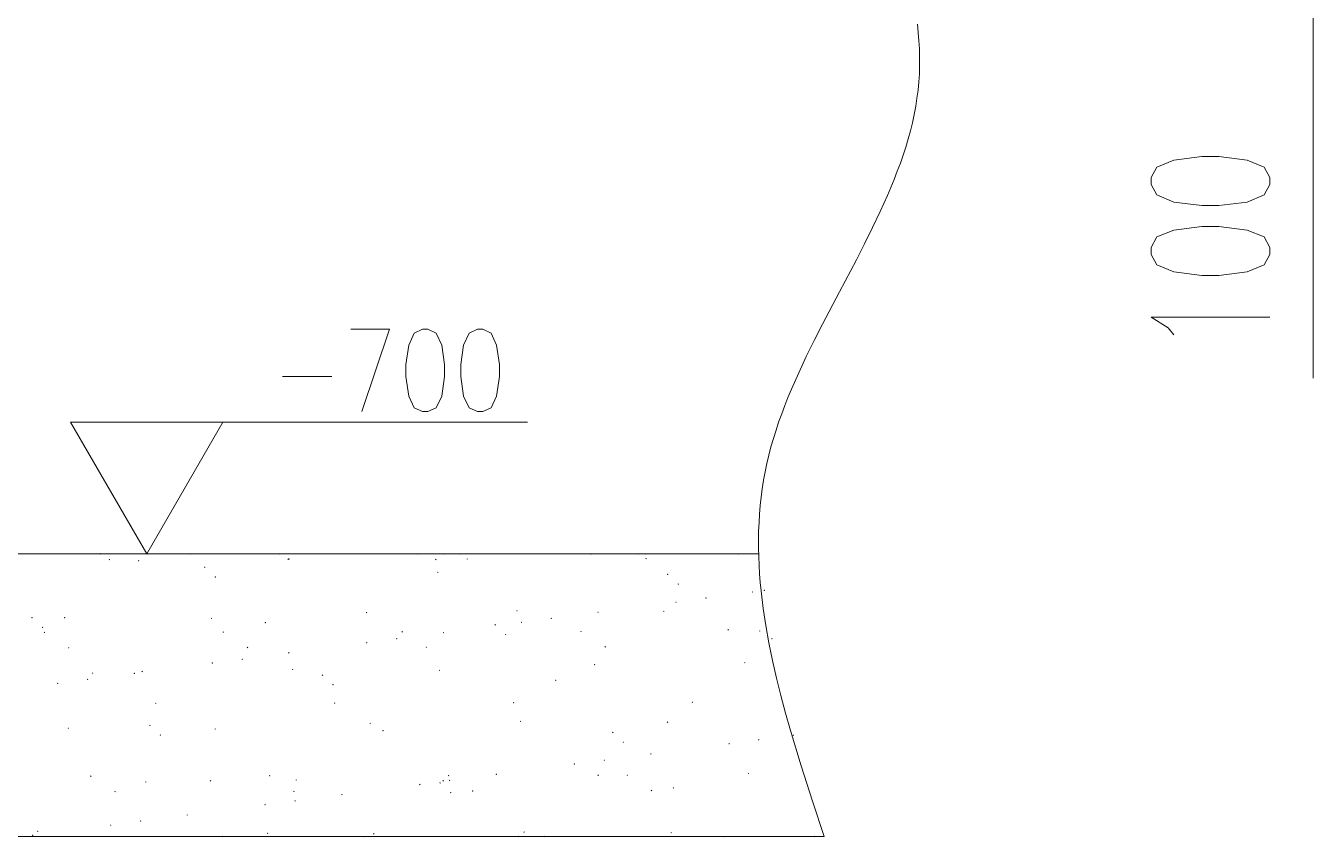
# Model space of a CAD drawing. Header units: millimetres. Extents: x 0 to 414, y 0 to 292.
# Drawn here: x 304.25 to 326.68, y 173.07 to 187.21 of the extents above; entities that cross this region are included whole.
import ezdxf

# ---------------------------------------------------------------- set-up
doc = ezdxf.new("R2010")
doc.units = ezdxf.units.MM

msp = doc.modelspace()

# ---------------------------------------------------------------- hatches: boundary and pattern name
h = msp.add_hatch(color=0)
h.dxf.hatch_style = 2
h.paths.add_polyline_path([(305.554944, 177.991558), (305.541892, 178.004611), (305.554944, 178.017664), (305.567997, 178.004611)])
h = msp.add_hatch(color=0)
h.dxf.hatch_style = 2
h.paths.add_polyline_path([(305.554944, 177.991558), (305.541892, 178.004611), (305.554944, 178.017664), (305.567997, 178.004611)])
h = msp.add_hatch(color=0)
h.dxf.hatch_style = 2
h.paths.add_polyline_path([(305.710167, 177.892781), (305.697114, 177.905833), (305.710167, 177.918886), (305.723219, 177.905833)])
h = msp.add_hatch(color=0)
h.dxf.hatch_style = 2
h.paths.add_polyline_path([(306.218167, 177.871614), (306.205114, 177.884667), (306.218167, 177.897719), (306.231219, 177.884667)])
h = msp.add_hatch(color=0)
h.dxf.hatch_style = 2
h.paths.add_polyline_path([(306.376917, 177.991558), (306.363864, 178.004611), (306.376917, 178.017664), (306.389969, 178.004611)])
h = msp.add_hatch(color=0)
h.dxf.hatch_style = 2
h.paths.add_polyline_path([(306.376917, 177.991558), (306.363864, 178.004611), (306.376917, 178.017664), (306.389969, 178.004611)])
h = msp.add_hatch(color=0)
h.dxf.hatch_style = 2
h.paths.add_polyline_path([(307.11775, 177.991558), (307.104697, 178.004611), (307.11775, 178.017664), (307.130803, 178.004611)])
h = msp.add_hatch(color=0)
h.dxf.hatch_style = 2
h.paths.add_polyline_path([(307.11775, 177.991558), (307.104697, 178.004611), (307.11775, 178.017664), (307.130803, 178.004611)])
h = msp.add_hatch(color=0)
h.dxf.hatch_style = 2
h.paths.add_polyline_path([(307.11775, 177.991558), (307.104697, 178.004611), (307.11775, 178.017664), (307.130803, 178.004611)])
h = msp.add_hatch(color=0)
h.dxf.hatch_style = 2
h.paths.add_polyline_path([(308.680556, 177.991558), (308.667503, 178.004611), (308.680556, 178.017664), (308.693608, 178.004611)])
h = msp.add_hatch(color=0)
h.dxf.hatch_style = 2
h.paths.add_polyline_path([(308.680556, 177.991558), (308.667503, 178.004611), (308.680556, 178.017664), (308.693608, 178.004611)])
h = msp.add_hatch(color=0)
h.dxf.hatch_style = 2
h.paths.add_polyline_path([(308.825194, 177.899836), (308.812142, 177.912889), (308.825194, 177.925942), (308.838247, 177.912889)])
h = msp.add_hatch(color=0)
h.dxf.hatch_style = 2
h.paths.add_polyline_path([(308.839306, 177.903364), (308.826253, 177.916417), (308.839306, 177.929469), (308.852358, 177.916417)])
h = msp.add_hatch(color=0)
h.dxf.hatch_style = 2
h.paths.add_polyline_path([(311.082972, 177.991558), (311.069919, 178.004611), (311.082972, 178.017664), (311.096025, 178.004611)])
h = msp.add_hatch(color=0)
h.dxf.hatch_style = 2
h.paths.add_polyline_path([(311.082972, 177.991558), (311.069919, 178.004611), (311.082972, 178.017664), (311.096025, 178.004611)])
h = msp.add_hatch(color=0)
h.dxf.hatch_style = 2
h.paths.add_polyline_path([(311.396944, 177.892781), (311.383892, 177.905833), (311.396944, 177.918886), (311.409997, 177.905833)])
h = msp.add_hatch(color=0)
h.dxf.hatch_style = 2
h.paths.add_polyline_path([(311.527472, 177.991558), (311.514419, 178.004611), (311.527472, 178.017664), (311.540525, 178.004611)])
h = msp.add_hatch(color=0)
h.dxf.hatch_style = 2
h.paths.add_polyline_path([(311.802639, 177.991558), (311.789586, 178.004611), (311.802639, 178.017664), (311.815692, 178.004611)])
h = msp.add_hatch(color=0)
h.dxf.hatch_style = 2
h.paths.add_polyline_path([(311.802639, 177.991558), (311.789586, 178.004611), (311.802639, 178.017664), (311.815692, 178.004611)])
h = msp.add_hatch(color=0)
h.dxf.hatch_style = 2
h.paths.add_polyline_path([(311.94375, 177.903364), (311.930697, 177.916417), (311.94375, 177.929469), (311.956803, 177.916417)])
h = msp.add_hatch(color=0)
h.dxf.hatch_style = 2
h.paths.add_polyline_path([(314.099222, 177.991558), (314.086169, 178.004611), (314.099222, 178.017664), (314.112275, 178.004611)])
h = msp.add_hatch(color=0)
h.dxf.hatch_style = 2
h.paths.add_polyline_path([(314.10275, 177.991558), (314.089697, 178.004611), (314.10275, 178.017664), (314.115803, 178.004611)])
h = msp.add_hatch(color=0)
h.dxf.hatch_style = 2
h.paths.add_polyline_path([(314.10275, 177.991558), (314.089697, 178.004611), (314.10275, 178.017664), (314.115803, 178.004611)])
h = msp.add_hatch(color=0)
h.dxf.hatch_style = 2
h.paths.add_polyline_path([(314.92825, 177.991558), (314.915197, 178.004611), (314.92825, 178.017664), (314.941303, 178.004611)])
h = msp.add_hatch(color=0)
h.dxf.hatch_style = 2
h.paths.add_polyline_path([(314.92825, 177.991558), (314.915197, 178.004611), (314.92825, 178.017664), (314.941303, 178.004611)])
h = msp.add_hatch(color=0)
h.dxf.hatch_style = 2
h.paths.add_polyline_path([(315.048194, 177.991558), (315.035142, 178.004611), (315.048194, 178.017664), (315.061247, 178.004611)])
h = msp.add_hatch(color=0)
h.dxf.hatch_style = 2
h.paths.add_polyline_path([(315.048194, 177.991558), (315.035142, 178.004611), (315.048194, 178.017664), (315.061247, 178.004611)])
h = msp.add_hatch(color=0)
h.dxf.hatch_style = 2
h.paths.add_polyline_path([(315.048194, 177.991558), (315.035142, 178.004611), (315.048194, 178.017664), (315.061247, 178.004611)])
h = msp.add_hatch(color=0)
h.dxf.hatch_style = 2
h.paths.add_polyline_path([(315.058778, 177.910419), (315.045725, 177.923472), (315.058778, 177.936525), (315.071831, 177.923472)])
h = msp.add_hatch(color=0)
h.dxf.hatch_style = 2
h.paths.add_polyline_path([(316.678028, 177.991558), (316.664975, 178.004611), (316.678028, 178.017664), (316.691081, 178.004611)])
h = msp.add_hatch(color=0)
h.dxf.hatch_style = 2
h.paths.add_polyline_path([(307.37175, 177.758725), (307.358697, 177.771778), (307.37175, 177.784831), (307.384803, 177.771778)])
h = msp.add_hatch(color=0)
h.dxf.hatch_style = 2
h.paths.add_polyline_path([(311.432222, 177.670531), (311.419169, 177.683583), (311.432222, 177.696636), (311.445275, 177.683583)])
h = msp.add_hatch(color=0)
h.dxf.hatch_style = 2
h.paths.add_polyline_path([(315.43625, 177.635253), (315.423197, 177.648306), (315.43625, 177.661358), (315.449303, 177.648306)])
h = msp.add_hatch(color=0)
h.dxf.hatch_style = 2
h.paths.add_polyline_path([(307.555194, 177.589392), (307.542142, 177.602444), (307.555194, 177.615497), (307.568247, 177.602444)])
h = msp.add_hatch(color=0)
h.dxf.hatch_style = 2
h.paths.add_polyline_path([(315.619694, 177.465919), (315.606642, 177.478972), (315.619694, 177.492025), (315.632747, 177.478972)])
h = msp.add_hatch(color=0)
h.dxf.hatch_style = 2
h.paths.add_polyline_path([(316.103, 177.222503), (316.089947, 177.235556), (316.103, 177.248608), (316.116053, 177.235556)])
h = msp.add_hatch(color=0)
h.dxf.hatch_style = 2
h.paths.add_polyline_path([(316.914389, 177.328336), (316.901336, 177.341389), (316.914389, 177.354442), (316.927442, 177.341389)])
h = msp.add_hatch(color=0)
h.dxf.hatch_style = 2
h.paths.add_polyline_path([(317.119, 177.356558), (317.105947, 177.369611), (317.119, 177.382664), (317.132053, 177.369611)])
h = msp.add_hatch(color=0)
h.dxf.hatch_style = 2
h.paths.add_polyline_path([(310.190444, 176.968503), (310.177392, 176.981556), (310.190444, 176.994608), (310.203497, 176.981556)])
h = msp.add_hatch(color=0)
h.dxf.hatch_style = 2
h.paths.add_polyline_path([(312.811583, 177.000253), (312.798531, 177.013306), (312.811583, 177.026358), (312.824636, 177.013306)])
h = msp.add_hatch(color=0)
h.dxf.hatch_style = 2
h.paths.add_polyline_path([(314.222694, 176.975558), (314.209642, 176.988611), (314.222694, 177.001664), (314.235747, 176.988611)])
h = msp.add_hatch(color=0)
h.dxf.hatch_style = 2
h.paths.add_polyline_path([(315.369222, 176.989669), (315.356169, 177.002722), (315.369222, 177.015775), (315.382275, 177.002722)])
h = msp.add_hatch(color=0)
h.dxf.hatch_style = 2
h.paths.add_polyline_path([(315.580889, 177.151947), (315.567836, 177.165), (315.580889, 177.178053), (315.593942, 177.165)])
h = msp.add_hatch(color=0)
h.dxf.hatch_style = 2
h.paths.add_polyline_path([(304.362556, 176.880308), (304.349503, 176.893361), (304.362556, 176.906414), (304.375608, 176.893361)])
h = msp.add_hatch(color=0)
h.dxf.hatch_style = 2
h.paths.add_polyline_path([(304.930528, 176.880308), (304.917475, 176.893361), (304.930528, 176.906414), (304.943581, 176.893361)])
h = msp.add_hatch(color=0)
h.dxf.hatch_style = 2
h.paths.add_polyline_path([(307.488167, 176.869725), (307.475114, 176.882778), (307.488167, 176.895831), (307.501219, 176.882778)])
h = msp.add_hatch(color=0)
h.dxf.hatch_style = 2
h.paths.add_polyline_path([(308.426556, 176.792114), (308.413503, 176.805167), (308.426556, 176.818219), (308.439608, 176.805167)])
h = msp.add_hatch(color=0)
h.dxf.hatch_style = 2
h.paths.add_polyline_path([(312.430583, 176.756836), (312.417531, 176.769889), (312.430583, 176.782942), (312.443636, 176.769889)])
h = msp.add_hatch(color=0)
h.dxf.hatch_style = 2
h.paths.add_polyline_path([(312.889194, 176.799169), (312.876142, 176.812222), (312.889194, 176.825275), (312.902247, 176.812222)])
h = msp.add_hatch(color=0)
h.dxf.hatch_style = 2
h.paths.add_polyline_path([(313.407778, 176.866197), (313.394725, 176.87925), (313.407778, 176.892303), (313.420831, 176.87925)])
h = msp.add_hatch(color=0)
h.dxf.hatch_style = 2
h.paths.add_polyline_path([(304.546, 176.710975), (304.532947, 176.724028), (304.546, 176.737081), (304.559053, 176.724028)])
h = msp.add_hatch(color=0)
h.dxf.hatch_style = 2
h.paths.add_polyline_path([(304.57775, 176.622781), (304.564697, 176.635833), (304.57775, 176.648886), (304.590803, 176.635833)])
h = msp.add_hatch(color=0)
h.dxf.hatch_style = 2
h.paths.add_polyline_path([(307.692778, 176.629836), (307.679725, 176.642889), (307.692778, 176.655942), (307.705831, 176.642889)])
h = msp.add_hatch(color=0)
h.dxf.hatch_style = 2
h.paths.add_polyline_path([(310.716083, 176.513419), (310.703031, 176.526472), (310.716083, 176.539525), (310.729136, 176.526472)])
h = msp.add_hatch(color=0)
h.dxf.hatch_style = 2
h.paths.add_polyline_path([(310.811333, 176.633364), (310.798281, 176.646417), (310.811333, 176.659469), (310.824386, 176.646417)])
h = msp.add_hatch(color=0)
h.dxf.hatch_style = 2
h.paths.add_polyline_path([(311.531, 176.619253), (311.517947, 176.632306), (311.531, 176.645358), (311.544053, 176.632306)])
h = msp.add_hatch(color=0)
h.dxf.hatch_style = 2
h.paths.add_polyline_path([(312.614028, 176.587503), (312.600975, 176.600556), (312.614028, 176.613608), (312.627081, 176.600556)])
h = msp.add_hatch(color=0)
h.dxf.hatch_style = 2
h.paths.add_polyline_path([(313.926361, 176.640419), (313.913308, 176.653472), (313.926361, 176.666525), (313.939414, 176.653472)])
h = msp.add_hatch(color=0)
h.dxf.hatch_style = 2
h.paths.add_polyline_path([(316.491056, 176.668642), (316.478003, 176.681694), (316.491056, 176.694747), (316.504108, 176.681694)])
h = msp.add_hatch(color=0)
h.dxf.hatch_style = 2
h.paths.add_polyline_path([(317.041389, 176.647475), (317.028336, 176.660528), (317.041389, 176.673581), (317.054442, 176.660528)])
h = msp.add_hatch(color=0)
h.dxf.hatch_style = 2
h.paths.add_polyline_path([(317.253056, 176.513419), (317.240003, 176.526472), (317.253056, 176.539525), (317.266108, 176.526472)])
h = msp.add_hatch(color=0)
h.dxf.hatch_style = 2
h.paths.add_polyline_path([(317.253056, 176.513419), (317.240003, 176.526472), (317.253056, 176.539525), (317.266108, 176.526472)])
h = msp.add_hatch(color=0)
h.dxf.hatch_style = 2
h.paths.add_polyline_path([(305.001083, 176.354669), (304.988031, 176.367722), (305.001083, 176.380775), (305.014136, 176.367722)])
h = msp.add_hatch(color=0)
h.dxf.hatch_style = 2
h.paths.add_polyline_path([(308.116111, 176.361725), (308.103058, 176.374778), (308.116111, 176.387831), (308.129164, 176.374778)])
h = msp.add_hatch(color=0)
h.dxf.hatch_style = 2
h.paths.add_polyline_path([(310.193972, 176.442864), (310.180919, 176.455917), (310.193972, 176.468969), (310.207025, 176.455917)])
h = msp.add_hatch(color=0)
h.dxf.hatch_style = 2
h.paths.add_polyline_path([(311.231139, 176.365253), (311.218086, 176.378306), (311.231139, 176.391358), (311.244192, 176.378306)])
h = msp.add_hatch(color=0)
h.dxf.hatch_style = 2
h.paths.add_polyline_path([(314.346167, 176.372308), (314.333114, 176.385361), (314.346167, 176.398414), (314.359219, 176.385361)])
h = msp.add_hatch(color=0)
h.dxf.hatch_style = 2
h.paths.add_polyline_path([(307.502278, 176.090086), (307.489225, 176.103139), (307.502278, 176.116192), (307.515331, 176.103139)])
h = msp.add_hatch(color=0)
h.dxf.hatch_style = 2
h.paths.add_polyline_path([(308.024389, 176.157114), (308.011336, 176.170167), (308.024389, 176.183219), (308.037442, 176.170167)])
h = msp.add_hatch(color=0)
h.dxf.hatch_style = 2
h.paths.add_polyline_path([(308.835778, 176.266475), (308.822725, 176.279528), (308.835778, 176.292581), (308.848831, 176.279528)])
h = msp.add_hatch(color=0)
h.dxf.hatch_style = 2
h.paths.add_polyline_path([(314.162722, 176.061864), (314.149669, 176.074917), (314.162722, 176.087969), (314.175775, 176.074917)])
h = msp.add_hatch(color=0)
h.dxf.hatch_style = 2
h.paths.add_polyline_path([(316.780333, 176.097142), (316.767281, 176.110194), (316.780333, 176.123247), (316.793386, 176.110194)])
h = msp.add_hatch(color=0)
h.dxf.hatch_style = 2
h.paths.add_polyline_path([(305.417361, 175.913697), (305.404308, 175.92675), (305.417361, 175.939803), (305.430414, 175.92675)])
h = msp.add_hatch(color=0)
h.dxf.hatch_style = 2
h.paths.add_polyline_path([(306.144083, 175.910169), (306.131031, 175.923222), (306.144083, 175.936275), (306.157136, 175.923222)])
h = msp.add_hatch(color=0)
h.dxf.hatch_style = 2
h.paths.add_polyline_path([(306.281667, 175.941919), (306.268614, 175.954972), (306.281667, 175.968025), (306.294719, 175.954972)])
h = msp.add_hatch(color=0)
h.dxf.hatch_style = 2
h.paths.add_polyline_path([(308.902806, 175.977197), (308.889753, 175.99025), (308.902806, 176.003303), (308.915858, 175.99025)])
h = msp.add_hatch(color=0)
h.dxf.hatch_style = 2
h.paths.add_polyline_path([(309.421389, 175.878419), (309.408336, 175.891472), (309.421389, 175.904525), (309.434442, 175.891472)])
h = msp.add_hatch(color=0)
h.dxf.hatch_style = 2
h.paths.add_polyline_path([(311.460444, 175.963086), (311.447392, 175.976139), (311.460444, 175.989192), (311.473497, 175.976139)])
h = msp.add_hatch(color=0)
h.dxf.hatch_style = 2
h.paths.add_polyline_path([(304.810583, 175.733781), (304.797531, 175.746833), (304.810583, 175.759886), (304.823636, 175.746833)])
h = msp.add_hatch(color=0)
h.dxf.hatch_style = 2
h.paths.add_polyline_path([(305.329167, 175.804336), (305.316114, 175.817389), (305.329167, 175.830442), (305.342219, 175.817389)])
h = msp.add_hatch(color=0)
h.dxf.hatch_style = 2
h.paths.add_polyline_path([(309.604833, 175.712614), (309.591781, 175.725667), (309.604833, 175.738719), (309.617886, 175.725667)])
h = msp.add_hatch(color=0)
h.dxf.hatch_style = 2
h.paths.add_polyline_path([(313.485389, 175.790225), (313.472336, 175.803278), (313.485389, 175.816331), (313.498442, 175.803278)])
h = msp.add_hatch(color=0)
h.dxf.hatch_style = 2
h.paths.add_polyline_path([(306.518028, 175.388058), (306.504975, 175.401111), (306.518028, 175.414164), (306.531081, 175.401111)])
h = msp.add_hatch(color=0)
h.dxf.hatch_style = 2
h.paths.add_polyline_path([(309.636583, 175.391586), (309.623531, 175.404639), (309.636583, 175.417692), (309.649636, 175.404639)])
h = msp.add_hatch(color=0)
h.dxf.hatch_style = 2
h.paths.add_polyline_path([(312.751611, 175.398642), (312.738558, 175.411694), (312.751611, 175.424747), (312.764664, 175.411694)])
h = msp.add_hatch(color=0)
h.dxf.hatch_style = 2
h.paths.add_polyline_path([(315.866639, 175.405697), (315.853586, 175.41875), (315.866639, 175.431803), (315.879692, 175.41875)])
h = msp.add_hatch(color=0)
h.dxf.hatch_style = 2
h.paths.add_polyline_path([(304.994028, 174.954142), (304.980975, 174.967194), (304.994028, 174.980247), (305.007081, 174.967194)])
h = msp.add_hatch(color=0)
h.dxf.hatch_style = 2
h.paths.add_polyline_path([(306.415722, 175.003531), (306.402669, 175.016583), (306.415722, 175.029636), (306.428775, 175.016583)])
h = msp.add_hatch(color=0)
h.dxf.hatch_style = 2
h.paths.add_polyline_path([(307.551667, 174.940031), (307.538614, 174.953083), (307.551667, 174.966136), (307.564719, 174.953083)])
h = msp.add_hatch(color=0)
h.dxf.hatch_style = 2
h.paths.add_polyline_path([(310.253944, 175.038808), (310.240892, 175.051861), (310.253944, 175.064914), (310.266997, 175.051861)])
h = msp.add_hatch(color=0)
h.dxf.hatch_style = 2
h.paths.add_polyline_path([(312.871556, 175.074086), (312.858503, 175.087139), (312.871556, 175.100192), (312.884608, 175.087139)])
h = msp.add_hatch(color=0)
h.dxf.hatch_style = 2
h.paths.add_polyline_path([(315.432722, 175.059975), (315.419669, 175.073028), (315.432722, 175.086081), (315.445775, 175.073028)])
h = msp.add_hatch(color=0)
h.dxf.hatch_style = 2
h.paths.add_polyline_path([(306.599167, 174.834197), (306.586114, 174.84725), (306.599167, 174.860303), (306.612219, 174.84725)])
h = msp.add_hatch(color=0)
h.dxf.hatch_style = 2
h.paths.add_polyline_path([(310.476194, 174.911808), (310.463142, 174.924861), (310.476194, 174.937914), (310.489247, 174.924861)])
h = msp.add_hatch(color=0)
h.dxf.hatch_style = 2
h.paths.add_polyline_path([(314.480222, 174.880058), (314.467169, 174.893111), (314.480222, 174.906164), (314.493275, 174.893111)])
h = msp.add_hatch(color=0)
h.dxf.hatch_style = 2
h.paths.add_polyline_path([(314.663667, 174.710725), (314.650614, 174.723778), (314.663667, 174.736831), (314.676719, 174.723778)])
h = msp.add_hatch(color=0)
h.dxf.hatch_style = 2
h.paths.add_polyline_path([(317.02375, 174.753058), (317.010697, 174.766111), (317.02375, 174.779164), (317.036803, 174.766111)])
h = msp.add_hatch(color=0)
h.dxf.hatch_style = 2
h.paths.add_polyline_path([(317.623472, 174.830669), (317.610419, 174.843722), (317.623472, 174.856775), (317.636525, 174.843722)])
h = msp.add_hatch(color=0)
h.dxf.hatch_style = 2
h.paths.add_polyline_path([(317.623472, 174.830669), (317.610419, 174.843722), (317.623472, 174.856775), (317.636525, 174.843722)])
h = msp.add_hatch(color=0)
h.dxf.hatch_style = 2
h.paths.add_polyline_path([(315.143444, 174.506114), (315.130392, 174.519167), (315.143444, 174.532219), (315.156497, 174.519167)])
h = msp.add_hatch(color=0)
h.dxf.hatch_style = 2
h.paths.add_polyline_path([(316.505167, 174.682503), (316.492114, 174.695556), (316.505167, 174.708608), (316.518219, 174.695556)])
h = msp.add_hatch(color=0)
h.dxf.hatch_style = 2
h.paths.add_polyline_path([(313.809944, 174.329725), (313.796892, 174.342778), (313.809944, 174.355831), (313.822997, 174.342778)])
h = msp.add_hatch(color=0)
h.dxf.hatch_style = 2
h.paths.add_polyline_path([(314.332056, 174.396753), (314.319003, 174.409806), (314.332056, 174.422858), (314.345108, 174.409806)])
h = msp.add_hatch(color=0)
h.dxf.hatch_style = 2
h.paths.add_polyline_path([(305.385611, 174.118058), (305.372558, 174.131111), (305.385611, 174.144164), (305.398664, 174.131111)])
h = msp.add_hatch(color=0)
h.dxf.hatch_style = 2
h.paths.add_polyline_path([(307.470528, 174.036919), (307.457475, 174.049972), (307.470528, 174.063025), (307.483581, 174.049972)])
h = msp.add_hatch(color=0)
h.dxf.hatch_style = 2
h.paths.add_polyline_path([(308.500639, 174.125114), (308.487586, 174.138167), (308.500639, 174.151219), (308.513692, 174.138167)])
h = msp.add_hatch(color=0)
h.dxf.hatch_style = 2
h.paths.add_polyline_path([(308.962778, 174.051031), (308.949725, 174.064083), (308.962778, 174.077136), (308.975831, 174.064083)])
h = msp.add_hatch(color=0)
h.dxf.hatch_style = 2
h.paths.add_polyline_path([(311.523944, 174.036919), (311.510892, 174.049972), (311.523944, 174.063025), (311.536997, 174.049972)])
h = msp.add_hatch(color=0)
h.dxf.hatch_style = 2
h.paths.add_polyline_path([(311.619194, 174.128642), (311.606142, 174.141694), (311.619194, 174.154747), (311.632247, 174.141694)])
h = msp.add_hatch(color=0)
h.dxf.hatch_style = 2
h.paths.add_polyline_path([(311.636833, 174.043975), (311.623781, 174.057028), (311.636833, 174.070081), (311.649886, 174.057028)])
h = msp.add_hatch(color=0)
h.dxf.hatch_style = 2
h.paths.add_polyline_path([(312.45175, 174.149808), (312.438697, 174.162861), (312.45175, 174.175914), (312.464803, 174.162861)])
h = msp.add_hatch(color=0)
h.dxf.hatch_style = 2
h.paths.add_polyline_path([(314.226222, 174.135697), (314.213169, 174.14875), (314.226222, 174.161803), (314.239275, 174.14875)])
h = msp.add_hatch(color=0)
h.dxf.hatch_style = 2
h.paths.add_polyline_path([(314.734222, 174.135697), (314.721169, 174.14875), (314.734222, 174.161803), (314.747275, 174.14875)])
h = msp.add_hatch(color=0)
h.dxf.hatch_style = 2
h.paths.add_polyline_path([(316.843833, 174.167447), (316.830781, 174.1805), (316.843833, 174.193553), (316.856886, 174.1805)])
h = msp.add_hatch(color=0)
h.dxf.hatch_style = 2
h.paths.add_polyline_path([(305.808944, 173.849947), (305.795892, 173.863), (305.808944, 173.876053), (305.821997, 173.863)])
h = msp.add_hatch(color=0)
h.dxf.hatch_style = 2
h.paths.add_polyline_path([(306.345167, 174.015753), (306.332114, 174.028806), (306.345167, 174.041858), (306.358219, 174.028806)])
h = msp.add_hatch(color=0)
h.dxf.hatch_style = 2
h.paths.add_polyline_path([(308.923972, 173.853475), (308.910919, 173.866528), (308.923972, 173.879581), (308.937025, 173.866528)])
h = msp.add_hatch(color=0)
h.dxf.hatch_style = 2
h.paths.add_polyline_path([(311.11825, 173.973419), (311.105197, 173.986472), (311.11825, 173.999525), (311.131303, 173.986472)])
h = msp.add_hatch(color=0)
h.dxf.hatch_style = 2
h.paths.add_polyline_path([(311.471028, 174.001642), (311.457975, 174.014694), (311.471028, 174.027747), (311.484081, 174.014694)])
h = msp.add_hatch(color=0)
h.dxf.hatch_style = 2
h.paths.add_polyline_path([(311.658, 173.832308), (311.644947, 173.845361), (311.658, 173.858414), (311.671053, 173.845361)])
h = msp.add_hatch(color=0)
h.dxf.hatch_style = 2
h.paths.add_polyline_path([(312.039, 173.860531), (312.025947, 173.873583), (312.039, 173.886636), (312.052053, 173.873583)])
h = msp.add_hatch(color=0)
h.dxf.hatch_style = 2
h.paths.add_polyline_path([(315.154028, 173.867586), (315.140975, 173.880639), (315.154028, 173.893692), (315.167081, 173.880639)])
h = msp.add_hatch(color=0)
h.dxf.hatch_style = 2
h.paths.add_polyline_path([(315.535028, 173.913447), (315.521975, 173.9265), (315.535028, 173.939553), (315.548081, 173.9265)])
h = msp.add_hatch(color=0)
h.dxf.hatch_style = 2
h.paths.add_polyline_path([(308.423028, 173.620642), (308.409975, 173.633694), (308.423028, 173.646747), (308.436081, 173.633694)])
h = msp.add_hatch(color=0)
h.dxf.hatch_style = 2
h.paths.add_polyline_path([(308.945139, 173.687669), (308.932086, 173.700722), (308.945139, 173.713775), (308.958192, 173.700722)])
h = msp.add_hatch(color=0)
h.dxf.hatch_style = 2
h.paths.add_polyline_path([(309.760056, 173.797031), (309.747003, 173.810083), (309.760056, 173.823136), (309.773108, 173.810083)])
h = msp.add_hatch(color=0)
h.dxf.hatch_style = 2
h.paths.add_polyline_path([(307.064833, 173.440725), (307.051781, 173.453778), (307.064833, 173.466831), (307.077886, 173.453778)])
h = msp.add_hatch(color=0)
h.dxf.hatch_style = 2
h.paths.add_polyline_path([(304.461333, 173.158503), (304.448281, 173.171556), (304.461333, 173.184608), (304.474386, 173.171556)])
h = msp.add_hatch(color=0)
h.dxf.hatch_style = 2
h.paths.add_polyline_path([(305.731333, 173.264336), (305.718281, 173.277389), (305.731333, 173.290442), (305.744386, 173.277389)])
h = msp.add_hatch(color=0)
h.dxf.hatch_style = 2
h.paths.add_polyline_path([(306.253444, 173.334892), (306.240392, 173.347944), (306.253444, 173.360997), (306.266497, 173.347944)])
h = msp.add_hatch(color=0)
h.dxf.hatch_style = 2
h.paths.add_polyline_path([(312.935056, 173.144392), (312.922003, 173.157444), (312.935056, 173.170497), (312.948108, 173.157444)])
h = msp.add_hatch(color=0)
h.dxf.hatch_style = 2
h.paths.add_polyline_path([(304.373139, 173.087947), (304.360086, 173.101), (304.373139, 173.114053), (304.386192, 173.101)])
h = msp.add_hatch(color=0)
h.dxf.hatch_style = 2
h.paths.add_polyline_path([(305.110444, 173.066781), (305.097392, 173.079833), (305.110444, 173.092886), (305.123497, 173.079833)])
h = msp.add_hatch(color=0)
h.dxf.hatch_style = 2
h.paths.add_polyline_path([(305.110444, 173.066781), (305.097392, 173.079833), (305.110444, 173.092886), (305.123497, 173.079833)])
h = msp.add_hatch(color=0)
h.dxf.hatch_style = 2
h.paths.add_polyline_path([(305.110444, 173.066781), (305.097392, 173.079833), (305.110444, 173.092886), (305.123497, 173.079833)])
h = msp.add_hatch(color=0)
h.dxf.hatch_style = 2
h.paths.add_polyline_path([(307.033083, 173.066781), (307.020031, 173.079833), (307.033083, 173.092886), (307.046136, 173.079833)])
h = msp.add_hatch(color=0)
h.dxf.hatch_style = 2
h.paths.add_polyline_path([(307.685722, 173.066781), (307.672669, 173.079833), (307.685722, 173.092886), (307.698775, 173.079833)])
h = msp.add_hatch(color=0)
h.dxf.hatch_style = 2
h.paths.add_polyline_path([(307.685722, 173.066781), (307.672669, 173.079833), (307.685722, 173.092886), (307.698775, 173.079833)])
h = msp.add_hatch(color=0)
h.dxf.hatch_style = 2
h.paths.add_polyline_path([(308.465361, 173.123225), (308.452308, 173.136278), (308.465361, 173.149331), (308.478414, 173.136278)])
h = msp.add_hatch(color=0)
h.dxf.hatch_style = 2
h.paths.add_polyline_path([(308.525333, 173.066781), (308.512281, 173.079833), (308.525333, 173.092886), (308.538386, 173.079833)])
h = msp.add_hatch(color=0)
h.dxf.hatch_style = 2
h.paths.add_polyline_path([(308.525333, 173.066781), (308.512281, 173.079833), (308.525333, 173.092886), (308.538386, 173.079833)])
h = msp.add_hatch(color=0)
h.dxf.hatch_style = 2
h.paths.add_polyline_path([(310.158694, 173.066781), (310.145642, 173.079833), (310.158694, 173.092886), (310.171747, 173.079833)])
h = msp.add_hatch(color=0)
h.dxf.hatch_style = 2
h.paths.add_polyline_path([(310.261, 173.066781), (310.247947, 173.079833), (310.261, 173.092886), (310.274053, 173.079833)])
h = msp.add_hatch(color=0)
h.dxf.hatch_style = 2
h.paths.add_polyline_path([(310.261, 173.066781), (310.247947, 173.079833), (310.261, 173.092886), (310.274053, 173.079833)])
h = msp.add_hatch(color=0)
h.dxf.hatch_style = 2
h.paths.add_polyline_path([(310.261, 173.066781), (310.247947, 173.079833), (310.261, 173.092886), (310.274053, 173.079833)])
h = msp.add_hatch(color=0)
h.dxf.hatch_style = 2
h.paths.add_polyline_path([(310.317444, 173.112642), (310.304392, 173.125694), (310.317444, 173.138747), (310.330497, 173.125694)])
h = msp.add_hatch(color=0)
h.dxf.hatch_style = 2
h.paths.add_polyline_path([(312.490556, 173.066781), (312.477503, 173.079833), (312.490556, 173.092886), (312.503608, 173.079833)])
h = msp.add_hatch(color=0)
h.dxf.hatch_style = 2
h.paths.add_polyline_path([(312.836278, 173.066781), (312.823225, 173.079833), (312.836278, 173.092886), (312.849331, 173.079833)])
h = msp.add_hatch(color=0)
h.dxf.hatch_style = 2
h.paths.add_polyline_path([(312.836278, 173.066781), (312.823225, 173.079833), (312.836278, 173.092886), (312.849331, 173.079833)])
h = msp.add_hatch(color=0)
h.dxf.hatch_style = 2
h.paths.add_polyline_path([(313.284306, 173.066781), (313.271253, 173.079833), (313.284306, 173.092886), (313.297358, 173.079833)])
h = msp.add_hatch(color=0)
h.dxf.hatch_style = 2
h.paths.add_polyline_path([(315.411556, 173.066781), (315.398503, 173.079833), (315.411556, 173.092886), (315.424608, 173.079833)])
h = msp.add_hatch(color=0)
h.dxf.hatch_style = 2
h.paths.add_polyline_path([(315.496222, 173.133808), (315.483169, 173.146861), (315.496222, 173.159914), (315.509275, 173.146861)])
h = msp.add_hatch(color=0)
h.dxf.hatch_style = 2
h.paths.add_polyline_path([(316.409917, 173.066781), (316.396864, 173.079833), (316.409917, 173.092886), (316.422969, 173.079833)])
h = msp.add_hatch(color=0)
h.dxf.hatch_style = 2
h.paths.add_polyline_path([(317.986833, 173.066781), (317.973781, 173.079833), (317.986833, 173.092886), (317.999886, 173.079833)])
h = msp.add_hatch(color=0)
h.dxf.hatch_style = 2
h.paths.add_polyline_path([(317.986833, 173.066781), (317.973781, 173.079833), (317.986833, 173.092886), (317.999886, 173.079833)])
h = msp.add_hatch(color=0)
h.dxf.hatch_style = 2
h.paths.add_polyline_path([(317.986833, 173.066781), (317.973781, 173.079833), (317.986833, 173.092886), (317.999886, 173.079833)])

# ---------------------------------------------------------------- linework, layer by layer
at = {"color": 0, "lineweight": 0}
for points in [[(326.682806, 187.755389), (326.682806, 181.066722)], [(319.786, 187.236806), (319.800111, 187.092167), (319.814222, 186.947528), (319.821278, 186.806417), (319.824806, 186.661778), (319.824806, 186.517139), (319.821278, 186.3725), (319.810694, 186.231389), (319.800111, 186.08675), (319.778944, 185.945639), (319.757778, 185.804528), (319.729556, 185.659889), (319.701333, 185.518778), (319.666056, 185.377667), (319.62725, 185.236556), (319.584917, 185.095444), (319.539056, 184.954333), (319.489667, 184.813222), (319.43675, 184.672111), (319.383833, 184.531), (319.267417, 184.252306), (319.140417, 183.970083), (319.006361, 183.691389), (318.86525, 183.409167), (318.724139, 183.130472), (318.427806, 182.569556), (318.131472, 182.008639), (317.990361, 181.726417), (317.84925, 181.444194), (317.718722, 181.158444), (317.591722, 180.876222), (317.53175, 180.731583), (317.475306, 180.590472), (317.422389, 180.445833), (317.369472, 180.301194), (317.323611, 180.160083), (317.27775, 180.015444), (317.235417, 179.870806), (317.196611, 179.726167), (317.164861, 179.578), (317.133111, 179.433361), (317.104889, 179.288722), (317.083722, 179.140556), (317.066083, 178.995917), (317.048444, 178.84775), (317.037861, 178.699583), (317.027278, 178.551417), (317.020222, 178.40325), (317.020222, 178.255083), (317.020222, 178.106917), (317.02375, 177.95875), (317.030806, 177.807056), (317.037861, 177.658889), (317.048444, 177.507194), (317.066083, 177.359028), (317.101361, 177.055639), (317.147222, 176.755778), (317.200139, 176.452389), (317.263639, 176.149), (317.334194, 175.842083), (317.408278, 175.538694), (317.489417, 175.231778), (317.577611, 174.924861), (317.669333, 174.617944), (317.761056, 174.311028), (317.958611, 173.697194), (318.163222, 173.079833)], [(309.918806, 181.920444), (310.589083, 181.920444)], [(310.589083, 181.920444), (310.109306, 180.484639)], [(324.252167, 181.825194), (324.153389, 181.945139), (323.857056, 182.128583), (325.924333, 182.128583)], [(308.722889, 181.098472), (309.583667, 181.098472)], [(306.359278, 178.004611), (305.032833, 180.301194)], [(305.032833, 180.301194), (312.995028, 180.301194)], [(306.359278, 178.004611), (307.685722, 180.301194)], [(317.020222, 178.004611), (302.390528, 178.004611)], [(318.163222, 173.079833), (288.95675, 173.079833)]]:
    msp.add_lwpolyline(points, dxfattribs=at)
for points in [[(323.857056, 184.442806), (323.955833, 184.259361), (324.252167, 184.135889), (324.742528, 184.075917), (325.038861, 184.075917), (325.53275, 184.135889), (325.825556, 184.259361), (325.924333, 184.442806), (325.924333, 184.56275), (325.825556, 184.746194), (325.53275, 184.866139), (325.038861, 184.929639), (324.742528, 184.929639), (324.252167, 184.866139), (323.955833, 184.746194), (323.857056, 184.56275)], [(323.857056, 183.222194), (323.955833, 183.042278), (324.252167, 182.918806), (324.742528, 182.858833), (325.038861, 182.858833), (325.53275, 182.918806), (325.825556, 183.042278), (325.924333, 183.222194), (325.924333, 183.345667), (325.825556, 183.529111), (325.53275, 183.649056), (325.038861, 183.709028), (324.742528, 183.709028), (324.252167, 183.649056), (323.955833, 183.529111), (323.857056, 183.345667)], [(311.164111, 181.920444), (311.019472, 181.849889), (310.924222, 181.645278), (310.874833, 181.303083), (310.874833, 181.098472), (310.924222, 180.756278), (311.019472, 180.551667), (311.164111, 180.484639), (311.259361, 180.484639), (311.404, 180.551667), (311.49925, 180.756278), (311.545111, 181.098472), (311.545111, 181.303083), (311.49925, 181.645278), (311.404, 181.849889), (311.259361, 181.920444)], [(312.120139, 181.920444), (311.9755, 181.849889), (311.88025, 181.645278), (311.834389, 181.303083), (311.834389, 181.098472), (311.88025, 180.756278), (311.9755, 180.551667), (312.120139, 180.484639), (312.215389, 180.484639), (312.360028, 180.551667), (312.455278, 180.756278), (312.504667, 181.098472), (312.504667, 181.303083), (312.455278, 181.645278), (312.360028, 181.849889), (312.215389, 181.920444)]]:
    msp.add_lwpolyline(points, close=True, dxfattribs=at)

doc.saveas('drawing.dxf')
